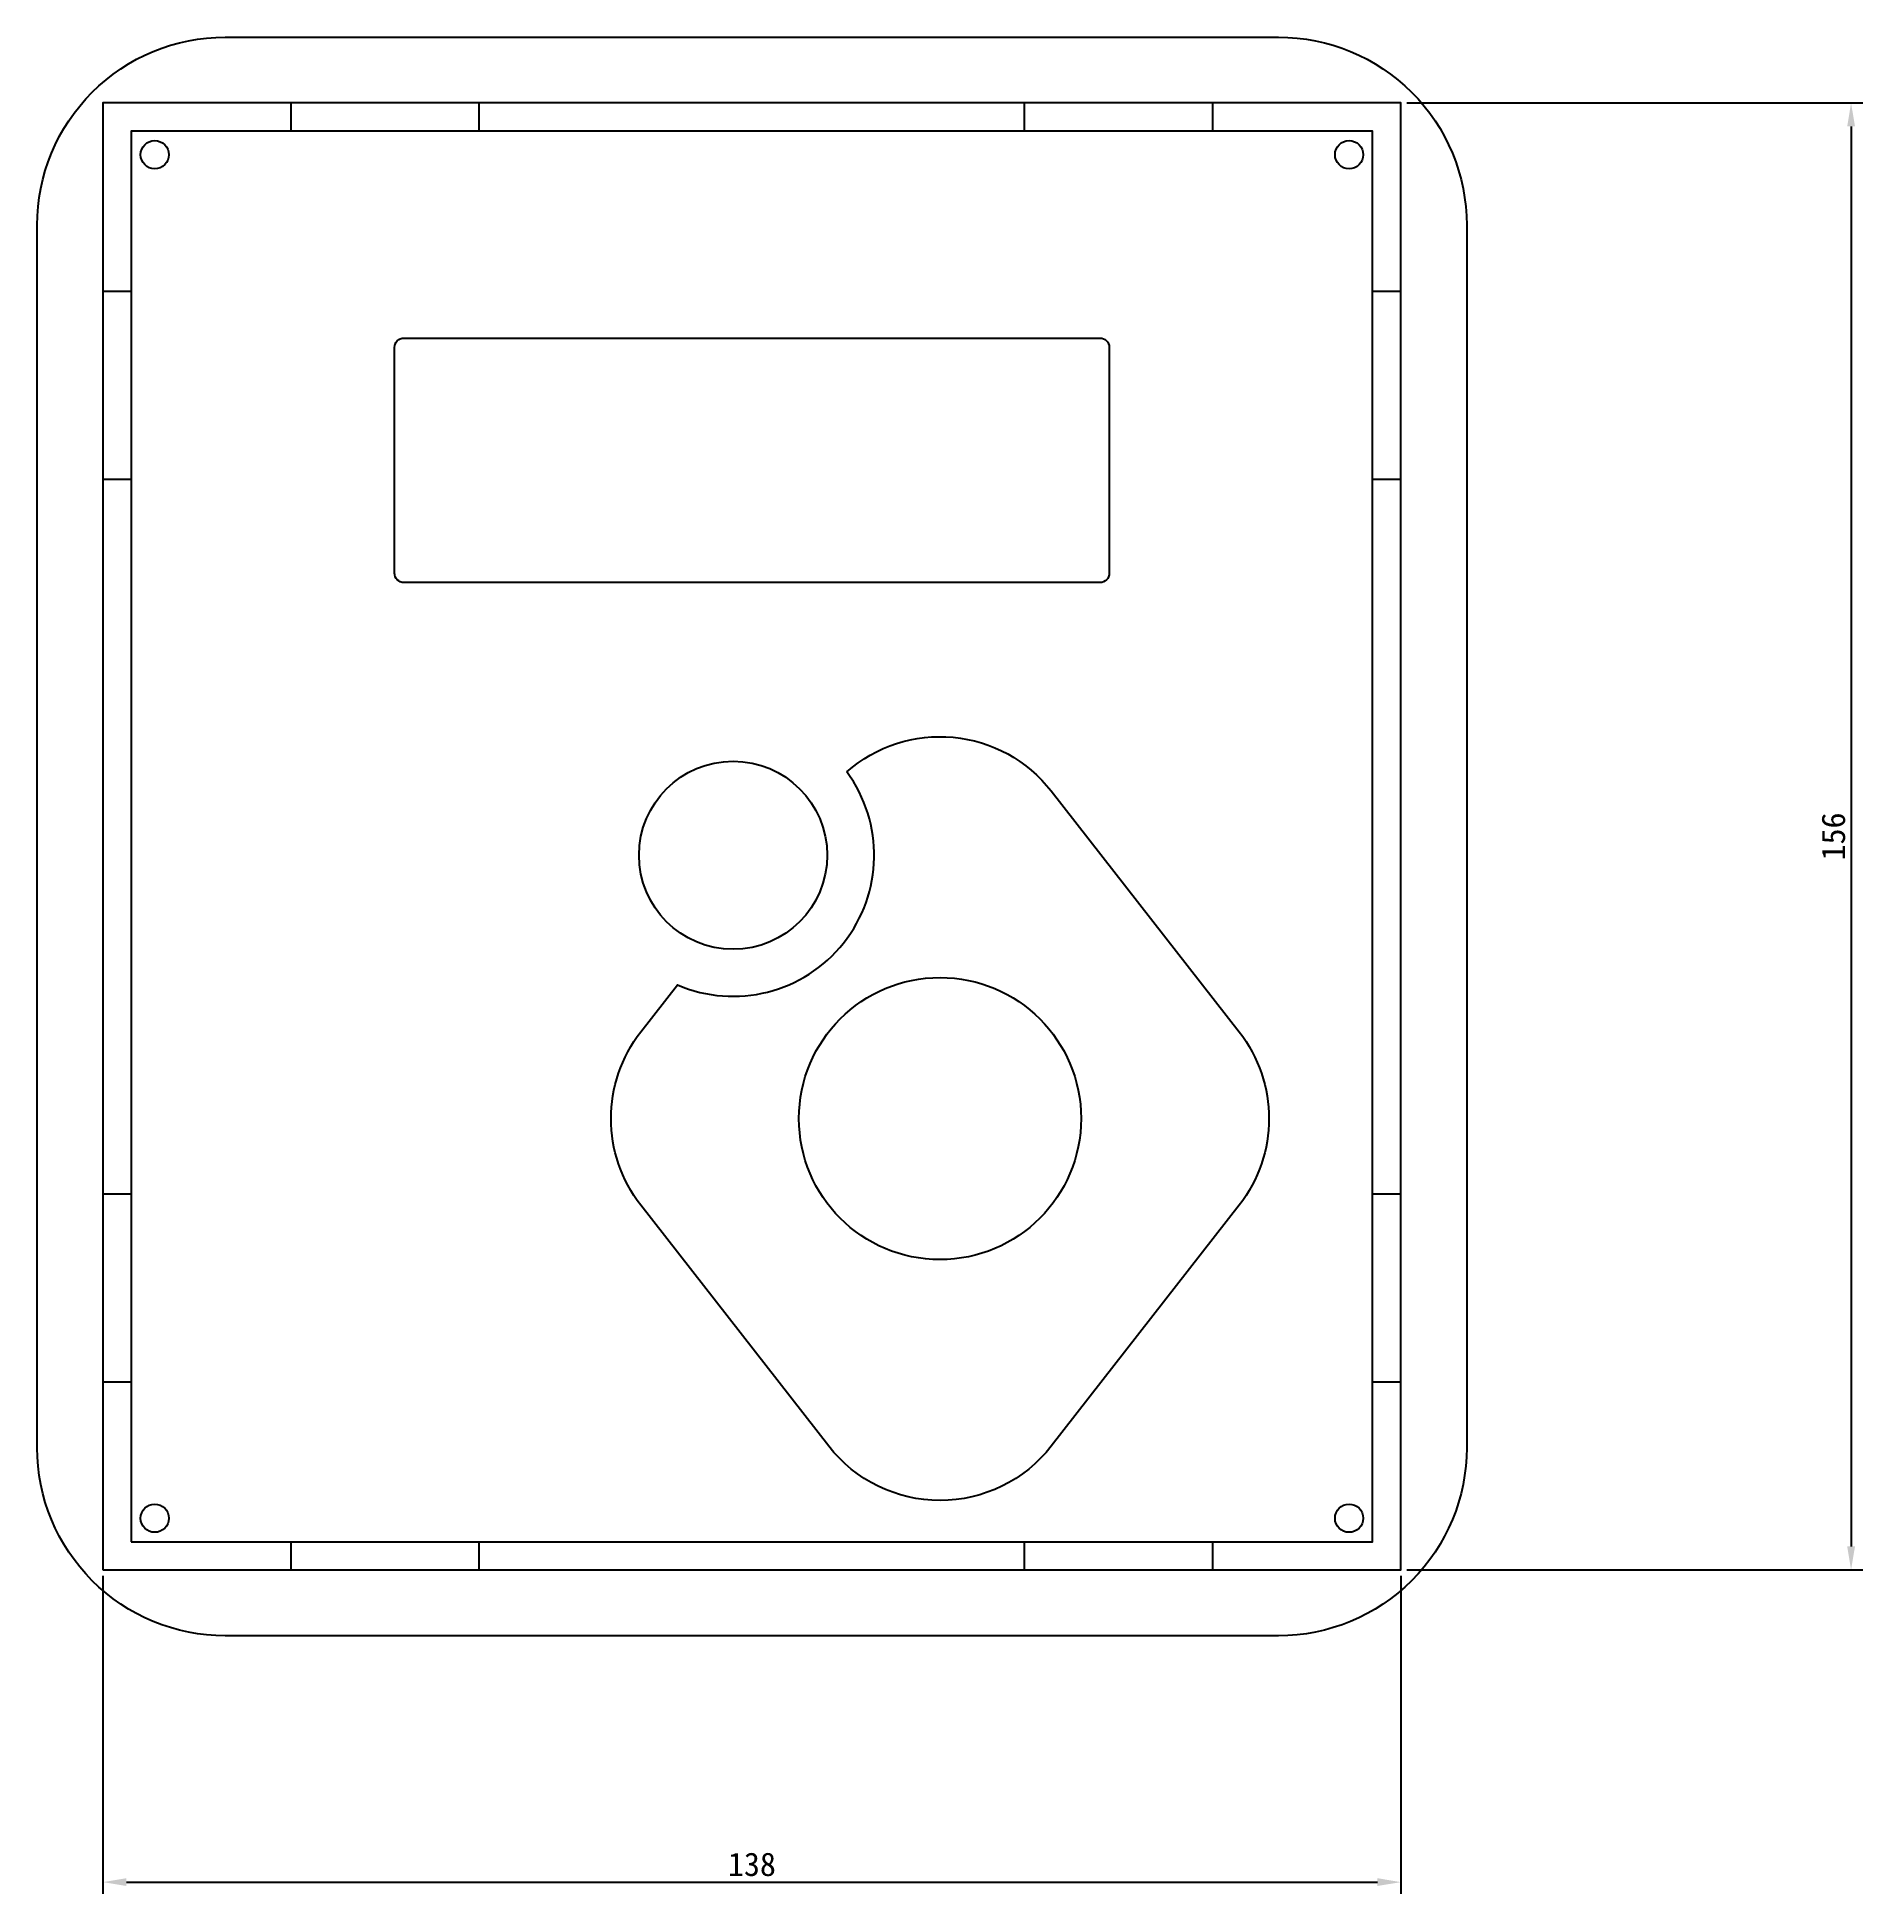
# Model space of a CAD drawing. Header units: millimetres. Extents: x -15 to 179, y -42 to 155.
import ezdxf

# ---------------------------------------------------------------- set-up
doc = ezdxf.new("R2010")
doc.units = ezdxf.units.MM
doc.styles.get("Standard").update_dxf_attribs({"font": ''})
doc.styles.get('Standard').set_extended_font_data('SimSun')
doc.dimstyles.new('ISO-25', dxfattribs={"dimtxt": 2.5, "dimasz": 2.5, "dimexe": 1.25, "dimexo": 0.625, "dimtad": 1, "dimtxsty": 'Standard', "dimcen": 2.5, "dimadec": 0, "dimazin": 0, "dimtfac": 1, "dimtmove": 0, "dimatfit": 3, "dimfxl": 1, "dimarcsym": 0})

# ---------------------------------------------------------------- blocks, each defined once
blk = doc.blocks.new('*D4')
at = {"color": 0, "lineweight": -2, "transparency": 16777216}
for p, q in [((-8, -8.63), (-8, -42.45)), ((130, -8.63), (130, -42.45)), ((-5.5, -41.2), (127.5, -41.2))]:
    blk.add_line(p, q, dxfattribs=at)
at = {"color": 0, "transparency": 16777216}
for points in [[(-5.5, -40.78), (-5.5, -41.61), (-8, -41.2)], [(127.5, -40.78), (127.5, -41.61), (130, -41.2)]]:
    blk.add_solid(points, dxfattribs=at)
at = {"layer": 'Defpoints', "color": 0, "transparency": 16777216}
for p in [(-8, -8), (130, -8), (130, -41.2)]:
    blk.add_point(p, dxfattribs=at)
at = {"color": 0, "transparency": 16777216, "insert": (61, -39.32), "char_height": 2.5, "attachment_point": 5}
blk.add_mtext('138', dxfattribs=at)
blk = doc.blocks.new('*D5')
at = {"color": 0, "lineweight": -2, "transparency": 16777216}
for p, q in [((130.63, 148), (179.12, 148)), ((177.87, 145.5), (177.87, -5.5)), ((130.63, -8), (179.12, -8))]:
    blk.add_line(p, q, dxfattribs=at)
at = {"color": 0, "transparency": 16777216}
for points in [[(177.46, 145.5), (178.29, 145.5), (177.87, 148)], [(177.46, -5.5), (178.29, -5.5), (177.87, -8)]]:
    blk.add_solid(points, dxfattribs=at)
at = {"layer": 'Defpoints', "color": 0, "transparency": 16777216}
for p in [(130, 148), (130, -8), (177.87, -8)]:
    blk.add_point(p, dxfattribs=at)
at = {"color": 0, "transparency": 16777216, "insert": (176, 70), "char_height": 2.5, "attachment_point": 5, "rotation": 90}
blk.add_mtext('156', dxfattribs=at)

msp = doc.modelspace()

# ---------------------------------------------------------------- linework, layer by layer
for points in [[(5, 155), (117, 155, -0.4142136), (137, 135), (137, 5, -0.4142136), (117, -15), (5, -15, -0.4142136), (-15, 5), (-15, 135, -0.4142136)], [(24, 123), (98, 123, -0.4142136), (99, 122), (99, 98, -0.4142136), (98, 97), (24, 97, -0.4142136), (23, 98), (23, 122, -0.4142136)], [(71.093, 76.874, -0.4315965), (92.828, 74.836), (112.804, 49.225, -0.3438809), (112.804, 30.775), (92.828, 5.164, -0.4882271), (69.172, 5.164), (49.196, 30.775, -0.3438809), (49.196, 49.225), (53.087, 54.214, 0.7637712)]]:
    msp.add_lwpolyline(points, format="xyb", close=True)
for points in [[(-8, -8), (130, -8), (130, 148), (-8, 148)], [(-5, -5), (127, -5), (127, 145), (-5, 145)]]:
    msp.add_lwpolyline(points, close=True)
for points in [[(12, 145), (12, 148)], [(32, 145), (32, 148)], [(90, 145), (90, 148)], [(110, 145), (110, 148)], [(-8, 128), (-5, 128)], [(127, 128), (130, 128)], [(-8, 108), (-5, 108)], [(127, 108), (130, 108)], [(-8, 32), (-5, 32)], [(127, 32), (130, 32)], [(-8, 12), (-5, 12)], [(127, 12), (130, 12)], [(12, -8), (12, -5)], [(32, -8), (32, -5)], [(90, -8), (90, -5)], [(110, -8), (110, -5)]]:
    msp.add_lwpolyline(points)
for centre, radius in [((-2.5, 142.5), 1.5), ((124.5, 142.5), 1.5), ((59, 68), 10), ((81, 40), 15), ((-2.5, -2.5), 1.5), ((124.5, -2.5), 1.5)]:
    msp.add_circle(centre, radius)

# ---------------------------------------------------------------- dimensions: what is measured, and where the dimension line sits
dim = msp.add_linear_dim(base=(177.874, -8), p1=(130, 148), p2=(130, -8), angle=90, dimstyle='ISO-25')
dim.commit()
dim.dimension.update_dxf_attribs({"geometry": '*D5', "text_midpoint": (175.999, 70)})
dim = msp.add_linear_dim(base=(130, -41.197), p1=(-8, -8), p2=(130, -8), dimstyle='ISO-25')
dim.commit()
dim.dimension.update_dxf_attribs({"geometry": '*D4', "text_midpoint": (61, -39.322)})

doc.saveas('drawing.dxf')
